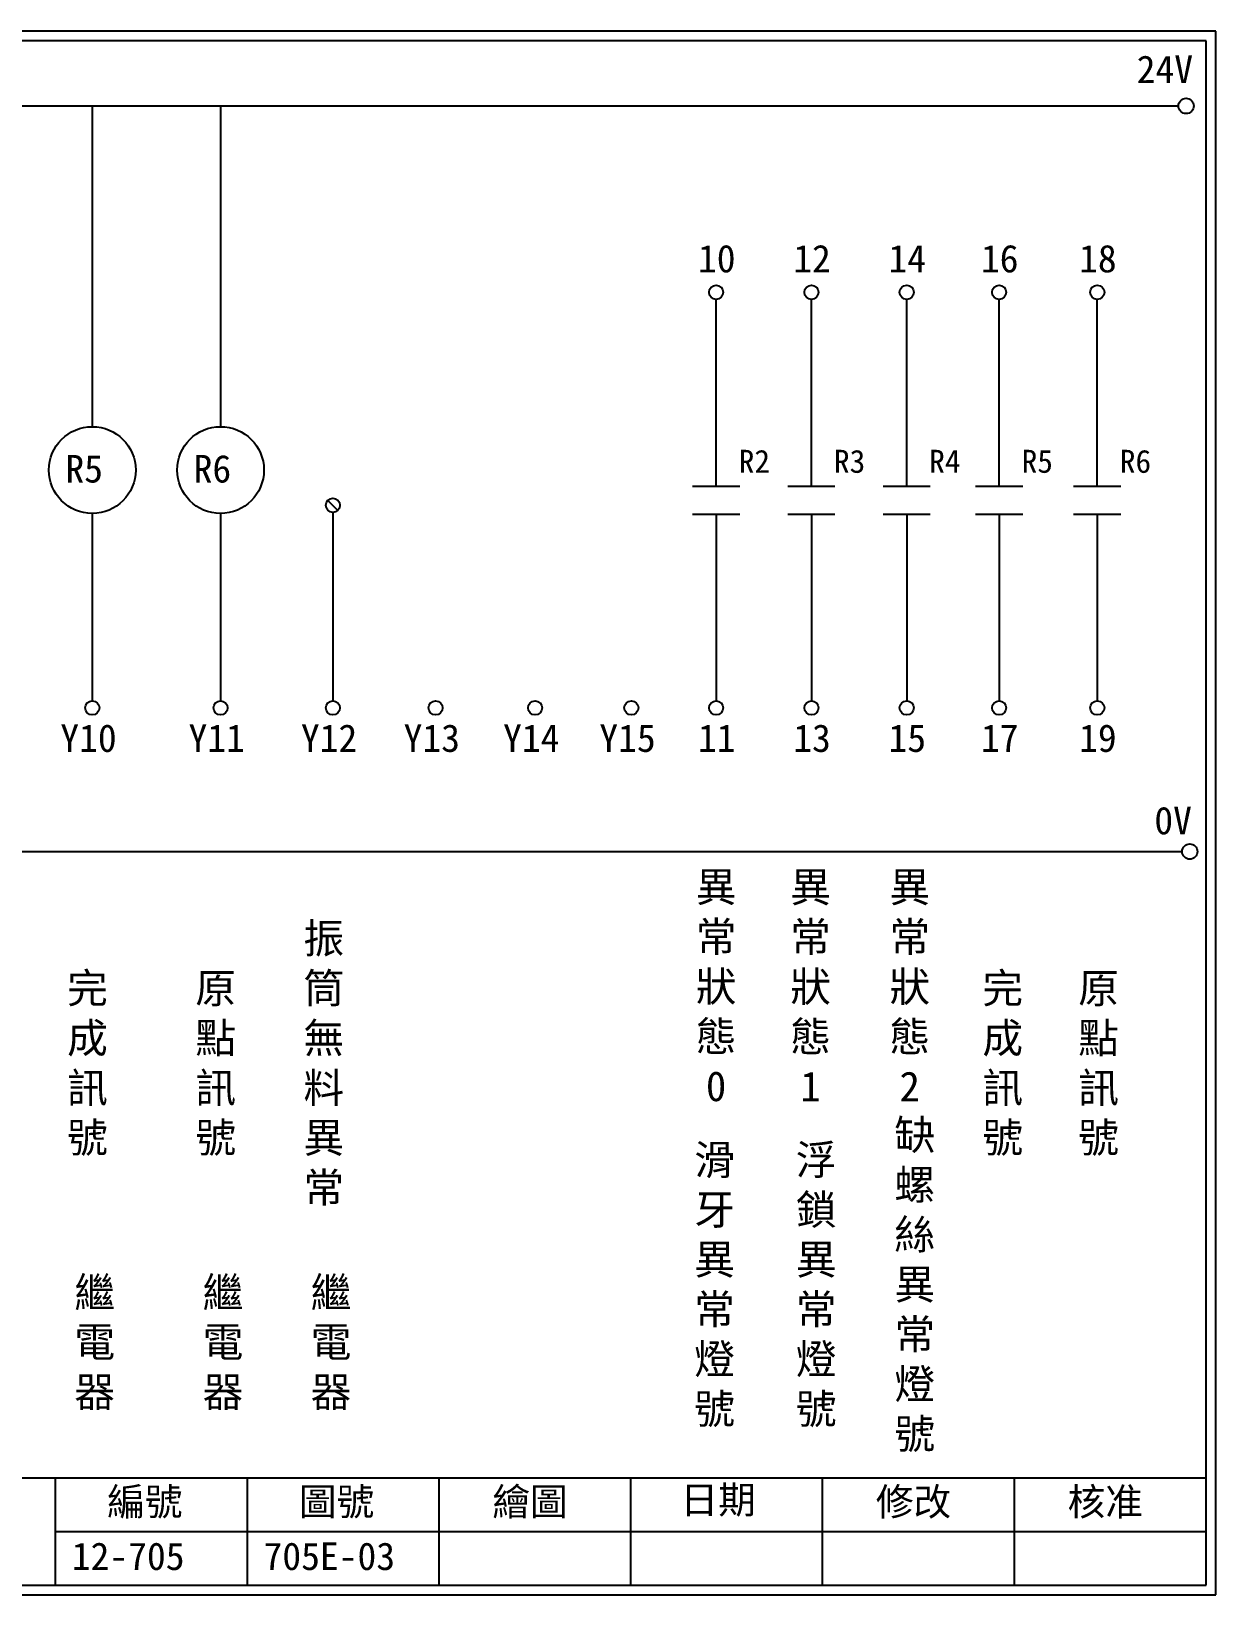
# Model space of a CAD drawing. Extents: x 889 to 1176, y 251 to 455.
# Drawn here: x 1021.6 to 1176.1, y 251.2 to 455.2 of the extents above; entities that cross this region are included whole.
import ezdxf

# ---------------------------------------------------------------- set-up
doc = ezdxf.new("R2010")
doc.units = 0
doc.layers.get('0').update_dxf_attribs({"linetype": 'CONTINUOUS'})
doc.layers.add('圖框層', color=7, linetype='CONTINUOUS')
doc.layers.add('標尺寸層', color=3, linetype='CONTINUOUS')
doc.styles.add('CNS', font='romanc.shx', dxfattribs={"bigfont": 'chineset.shx'})
doc.styles.add('STSL', font='KAIU.TTF')

msp = doc.modelspace()

# ---------------------------------------------------------------- linework, layer by layer
for centre in [(1172.21, 445.42), (1172.69, 348.15)]:
    msp.add_circle(centre, 1)
at = {"layer": '圖框層', "color": 7}
for p, q in [((1176.07, 455.16), (889.07, 455.16)), ((1176.07, 251.2), (1176.07, 455.16)), ((1174.82, 453.91), (890.32, 453.91)), ((1174.82, 252.44), (1174.82, 453.91)), ((890.32, 266.44), (1174.82, 266.44)), ((1024.82, 252.44), (1024.82, 266.44)), ((1049.82, 252.44), (1049.82, 266.44)), ((1074.82, 252.44), (1074.82, 266.44)), ((1099.82, 252.44), (1099.82, 266.44)), ((1124.82, 252.44), (1124.82, 266.44)), ((1149.82, 252.44), (1149.82, 266.44)), ((1024.82, 259.44), (1174.82, 259.44)), ((889.07, 251.2), (1176.07, 251.2)), ((890.32, 252.44), (1174.82, 252.44))]:
    msp.add_line(p, q, dxfattribs=at)
at = {"layer": '標尺寸層', "color": 7}
for p, q in [((893.61, 445.42), (1171.21, 445.42)), ((1029.6, 445.42), (1029.6, 403.59)), ((1046.32, 445.42), (1046.32, 403.59)), ((1110.93, 395.83), (1110.93, 420.19)), ((1123.36, 395.83), (1123.36, 420.19)), ((1135.78, 395.83), (1135.78, 420.19)), ((1147.83, 395.83), (1147.83, 420.19)), ((1160.63, 395.83), (1160.63, 420.19)), ((1029.6, 392.26), (1029.6, 367.81)), ((1046.32, 392.26), (1046.32, 367.81)), ((1110.93, 392.17), (1110.93, 367.81)), ((1123.36, 392.17), (1123.36, 367.81)), ((1135.78, 392.17), (1135.78, 367.81)), ((1147.83, 392.17), (1147.83, 367.81)), ((1160.63, 392.17), (1160.63, 367.81)), ((893.82, 348.15), (1171.69, 348.15))]:
    msp.add_line(p, q, dxfattribs=at)
at = {"layer": '標尺寸層'}
for p, q in [((1107.86, 395.83), (1114.01, 395.83)), ((1120.28, 395.83), (1126.43, 395.83)), ((1132.71, 395.83), (1138.86, 395.83)), ((1144.75, 395.83), (1150.91, 395.83)), ((1157.55, 395.83), (1163.71, 395.83)), ((1060.32, 393.97), (1061.62, 392.66)), ((1060.97, 392.4), (1060.97, 367.81)), ((1107.86, 392.17), (1114.01, 392.17)), ((1120.28, 392.17), (1126.43, 392.17)), ((1132.71, 392.17), (1138.86, 392.17)), ((1144.75, 392.17), (1150.91, 392.17)), ((1157.55, 392.17), (1163.71, 392.17))]:
    msp.add_line(p, q, dxfattribs=at)
at = {"layer": '標尺寸層', "color": 7}
for centre, radius in [((1110.93, 421.11), 0.92), ((1123.36, 421.11), 0.92), ((1135.78, 421.11), 0.92), ((1147.83, 421.11), 0.92), ((1160.63, 421.11), 0.92), ((1029.6, 397.92), 5.66), ((1046.32, 397.92), 5.66), ((1060.97, 393.32), 0.92), ((1029.6, 366.89), 0.92), ((1046.32, 366.89), 0.92), ((1060.97, 366.89), 0.92), ((1074.36, 366.89), 0.92), ((1087.33, 366.89), 0.92), ((1099.88, 366.89), 0.92), ((1110.93, 366.89), 0.92), ((1123.36, 366.89), 0.92), ((1135.78, 366.89), 0.92), ((1147.83, 366.89), 0.92), ((1160.63, 366.89), 0.92)]:
    msp.add_circle(centre, radius, dxfattribs=at)

# ---------------------------------------------------------------- texts
at = {"layer": '圖框層', "color": 4, "style": 'STSL'}
for s, height, p in [('24V', 3.6, (1165.77, 448.41)), ('10', 3.6, (1108.57, 423.71)), ('12', 3.6, (1120.99, 423.71)), ('14', 3.6, (1133.41, 423.71)), ('16', 3.6, (1145.46, 423.71)), ('18', 3.6, (1158.26, 423.71)), ('R5', 3.6, (1026.09, 396.29)), ('R6', 3.6, (1042.81, 396.29)), ('R2', 3, (1113.88, 397.56)), ('R3', 3, (1126.3, 397.56)), ('R4', 3, (1138.72, 397.56)), ('R5', 3, (1150.77, 397.56)), ('R6', 3, (1163.57, 397.56)), ('Y10', 3.6, (1025.43, 361.15)), ('Y11', 3.6, (1042.15, 361.15)), ('Y12', 3.6, (1056.8, 361.15)), ('Y13', 3.6, (1070.19, 361.15)), ('Y14', 3.6, (1083.16, 361.15)), ('Y15', 3.6, (1095.71, 361.15)), ('11', 3.6, (1108.57, 361.15)), ('13', 3.6, (1120.99, 361.15)), ('15', 3.6, (1133.41, 361.15)), ('17', 3.6, (1145.46, 361.15)), ('19', 3.6, (1158.26, 361.15)), ('0V', 3.6, (1168.07, 350.4)), ('編號', 3.6, (1031.54, 261.53)), ('圖號', 3.6, (1056.54, 261.53)), ('繪圖', 3.6, (1081.76, 261.53)), ('日期', 3.6, (1106.29, 261.78)), ('修改', 3.6, (1131.76, 261.53)), ('核准', 3.6, (1156.76, 261.53)), ('12-705', 3.6, (1026.93, 254.42)), ('705E-03', 3.6, (1051.93, 254.42))]:
    msp.add_text(s, height=height, dxfattribs=at).set_placement(p)
at = {"layer": '標尺寸層', "color": 7, "char_height": 3.9, "attachment_point": 5, "style": 'CNS'}
for s, insert, width in [('{\\fDFKai-SB|b0|i0|c136|p65;異常狀態0}', (1110.93, 330.51), 2.8481), ('{\\fDFKai-SB|b0|i0|c136|p65;異常狀態1}', (1123.25, 330.51), 2.8481), ('{\\fDFKai-SB|b0|i0|c136|p65;異常狀態2}', (1136.18, 330.51), 2.8481), ('{\\fDFKai-SB|b0|i0|c136|p65;振筒無料異常}', (1059.78, 320.36), 2.8481), ('{\\fDFKai-SB|b0|i0|c136|p65;完成訊號}', (1028.97, 320.36), 2.8481), ('{\\fDFKai-SB|b0|i0|c136|p65;原點訊號}', (1045.69, 320.36), 2.8481), ('{\\fDFKai-SB|b0|i0|c136|p65;完成訊號}', (1148.3, 320.36), 2.8481), ('{\\fDFKai-SB|b0|i0|c136|p65;原點訊號}', (1160.8, 320.36), 2.8481), ('{\\fDFKai-SB|b0|i0|c136|p65;缺螺絲異常燈號}', (1136.83, 291.47), 2.8481), ('{\\fDFKai-SB|b0|i0|c136|p65;滑牙異常燈號}', (1110.73, 291.47), 2.8481), ('{\\fDFKai-SB|b0|i0|c136|p65;浮鎖異常燈號}', (1123.98, 291.47), 2.8481), ('{\\fDFKai-SB|b0|i0|c136|p65;繼電器}', (1029.92, 283.94), 8.6627), ('{\\fDFKai-SB|b0|i0|c136|p65;繼電器}', (1046.64, 283.94), 8.6627), ('{\\fDFKai-SB|b0|i0|c136|p65;繼電器}', (1060.73, 283.94), 8.6627)]:
    msp.add_mtext(s, dxfattribs=dict(at, insert=insert, width=width))

doc.saveas('drawing.dxf')
